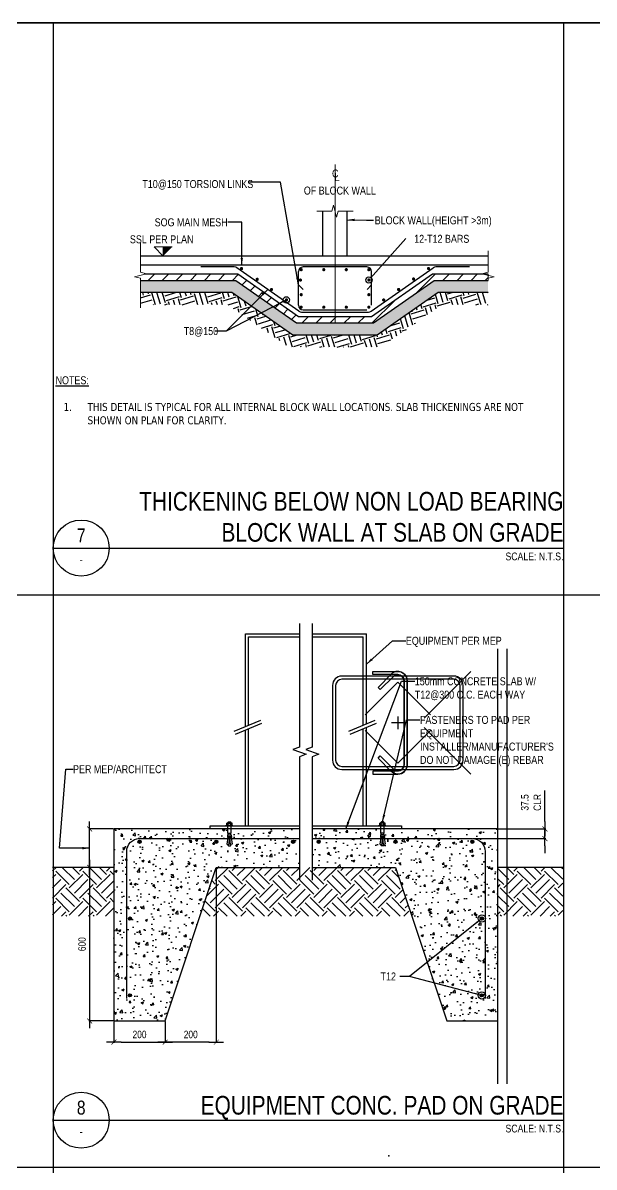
# Model space of a CAD drawing. Header units: millimetres. Extents: x 2250 to 90253, y -19639 to 57150.
# Drawn here: x 36930 to 55206, y 20550 to 57150 of the extents above; entities that cross this region are included whole.
import ezdxf
from ezdxf import colors
from ezdxf.entities.mleader import LeaderData, LeaderLine
from ezdxf.enums import TextEntityAlignment as Align
from ezdxf.math import Vec2, Vec3

# ---------------------------------------------------------------- set-up
doc = ezdxf.new("R2010")
doc.units = ezdxf.units.MM
for name, color, linetype, lineweight in [('Detail Items', 7, 'Continuous', 9), ('Generic Annotations', 7, 'Continuous', 9), ('Medium Lines', 7, 'Continuous', 20), ('Thin Lines', 7, 'Continuous', 9)]:
    doc.layers.add(name, color=color, linetype=linetype, lineweight=lineweight)
doc.layers.add('Lines', color=7, linetype='Continuous', lineweight=9, true_color=0x00a600)
doc.layers.add('NPLT-JLA', color=193, linetype='Continuous', plot=False)
for name, color, linetype in [('S-G-DIMS', 1, 'Continuous'), ('S-G-HTCH', 1, 'Continuous'), ('S-G-LEDR', 2, 'Continuous'), ('S-G-MEDM', 3, 'Continuous'), ('S-G-RBAR', 7, 'Continuous'), ('S-G-TEXT', 3, 'Continuous'), ('S-G-THCK', 6, 'Continuous'), ('S-G-THIN', 1, 'Continuous'), ('S-G-TITL', 7, 'Continuous'), ('S-G-TITLREF', 4, 'Continuous'), ('S-HATCH', 8, 'Continuous'), ('S-P-C-RBAR-T', 6, 'Continuous')]:
    doc.layers.add(name, color=color, linetype=linetype)
doc.styles.add('ARIAL', font='arial.ttf', dxfattribs={"width": 0.8})
doc.styles.get("Standard").update_dxf_attribs({"font": 'arial.ttf'})
doc.dimstyles.new('ARIALDIMS', dxfattribs={"dimscale": 12, "dimtxt": 20, "dimasz": 19.5, "dimexe": 2.25, "dimexo": 1.75, "dimgap": 10, "dimtad": 1, "dimzin": 3, "dimdsep": 46, "dimtxsty": 'ARIAL', "dimblk1": 'nyatick', "dimblk2": 'nyatick', "dimsah": 1, "dimcen": 2.25, "dimclrd": 1, "dimclre": 1, "dimclrt": 2, "dimadec": 0, "dimazin": 0, "dimtfac": 1, "dimtmove": 0, "dimatfit": 3, "dimfxl": 1, "dimfrac": 2, "dimtolj": 1, "dimtzin": 0, "dimarcsym": 0})
pattern_1 = [(45, (-242700.1, 21334.2), (0, 868.6441), [614.2241, -614.2241]), (45, (-242863, 21497.05), (0, 868.6441), [614.2241, -614.2241]), (45, (-243025.85, 21659.9), (0, 868.6441), [614.2241, -614.2241]), (135, (-243025.85, 21768.5), (-868.6441, 9e-14), [614.2241, -614.2241]), (135, (-242863, 21931.37), (-868.6441, 9e-14), [614.2241, -614.2241]), (135, (-242700.1, 22094.24), (-868.6441, 9e-14), [614.2241, -614.2241])]

# ---------------------------------------------------------------- blocks, each defined once
blk = doc.blocks.new('XAR_Break Line Straight - _Locked_ - Break Line-2258638-S028-STANDARD DETAILS-GRADE SLAB JOINTS')
at = {"layer": 'Medium Lines', "color": 2}
for p, q in [((9066, 4759.2), (9066, 5003.1)), ((9016, 4721.7), (9116, 4746.7)), ((9066, 4709.2), (9016, 4721.7)), ((9116, 4746.7), (9066, 4759.2)), ((9066, 4491.7), (9066, 4709.2)), ((9066, 4465.2), (9066, 4491.7))]:
    blk.add_line(p, q, dxfattribs=at)
blk = doc.blocks.new('XAR_Break Line Straight - _Locked_ - Break Line-2258639-S028-STANDARD DETAILS-GRADE SLAB JOINTS')
at = {"layer": 'Medium Lines'}
for p, q in [((11921.8, 4934.2), (11921.8, 4759.2)), ((11921.8, 4759.2), (11871.8, 4746.7)), ((11871.8, 4746.7), (11971.8, 4721.7)), ((11971.8, 4721.7), (11921.8, 4709.2)), ((11921.8, 4709.2), (11921.8, 4691.7))]:
    blk.add_line(p, q, dxfattribs=at)
blk = doc.blocks.new('XAR_Break Line Straight - _Locked_ - Break Line-2258640-S028-STANDARD DETAILS-GRADE SLAB JOINTS')
at = {"layer": 'Medium Lines', "color": 2}
for p, q in [((10639.3, 5260.9), (10651.8, 5310.9)), ((10651.8, 5310.9), (10676.8, 5210.9)), ((10514.3, 5260.9), (10639.3, 5260.9)), ((10676.8, 5210.9), (10689.3, 5260.9)), ((10689.3, 5260.9), (10814.3, 5260.9))]:
    blk.add_line(p, q, dxfattribs=at)
blk = doc.blocks.new('XAR_2D SECTION LVL - XAR_2D SECTION LVL-2258033-S028-STANDARD DETAILS-GRADE SLAB JOINTS')
at = {"layer": 'Generic Annotations', "true_color": 0x808080}
blk.add_hatch(color=8, dxfattribs=at).paths.add_polyline_path([(4769.7, 5197.2), (4694.7, 5122.2), (4694.7, 5197.2)])
at = {"layer": 'Generic Annotations'}
for p, q in [((4769.7, 5197.2), (4619.7, 5197.2)), ((4619.7, 5197.2), (4694.7, 5122.2)), ((4694.7, 5197.2), (4694.7, 5122.2)), ((4619.7, 5122.2), (4769.7, 5122.2))]:
    blk.add_line(p, q, dxfattribs=at)
blk = doc.blocks.new('nyatick')
at = {"layer": 'S-G-DIMS'}
blk.add_line((-1.01, 0), (1, 0), dxfattribs=at)
at = {"layer": 'S-G-DIMS', "const_width": 0.08}
blk.add_lwpolyline([(0.34, 0.34), (-0.34, -0.34)], dxfattribs=at)
blk = doc.blocks.new('_DOTBLANK')
at = {"color": 0, "linetype": 'ByBlock'}
blk.add_line((-0.5, 0), (-1, 0), dxfattribs=at)
blk.add_circle((0, 0), 0.5, dxfattribs=at)
blk = doc.blocks.new('*D178')
at = {"layer": 'Defpoints', "color": 0, "transparency": 16777216}
for p in [(39843, 30138), (39066, 25224), (39843, 25224)]:
    blk.add_point(p, dxfattribs=at)
at = {"layer": 'S-G-DIMS', "color": 1, "lineweight": -2, "transparency": 16777216}
for p, q in [((39822, 30138), (39039, 30138)), ((39066, 29904), (39066, 25458)), ((39822, 25224), (39039, 25224))]:
    blk.add_line(p, q, dxfattribs=at)
at = {"layer": 'S-G-DIMS', "color": 1, "lineweight": -2, "transparency": 16777216, "xscale": 234, "yscale": 234, "zscale": 234}
for p, rotation in [((39066, 30138), 90), ((39066, 25224), 270)]:
    blk.add_blockref('nyatick', p, dxfattribs=dict(at, rotation=rotation))
at = {"layer": 'S-G-DIMS', "color": 2, "lineweight": 30, "transparency": 16777216, "insert": (38824, 27681), "char_height": 240, "attachment_point": 5, "rotation": 90, "style": 'ARIAL'}
blk.add_mtext('\\A1;600', dxfattribs=at)
blk = doc.blocks.new('*D179')
at = {"layer": 'Defpoints', "color": 0, "transparency": 16777216}
for p in [(39066, 31367), (39843, 31367), (39843, 30138)]:
    blk.add_point(p, dxfattribs=at)
at = {"layer": 'S-G-DIMS', "color": 1, "lineweight": -2, "transparency": 16777216}
for p, q in [((39822, 31367), (39039, 31367)), ((39066, 30372), (39066, 31133)), ((39822, 30138), (39039, 30138))]:
    blk.add_line(p, q, dxfattribs=at)
at = {"layer": 'S-G-DIMS', "color": 1, "lineweight": -2, "transparency": 16777216, "xscale": 234, "yscale": 234, "zscale": 234}
for p, rotation in [((39066, 31367), 90), ((39066, 30138), 270)]:
    blk.add_blockref('nyatick', p, dxfattribs=dict(at, rotation=rotation))
blk = doc.blocks.new('*D180')
at = {"layer": 'Defpoints', "color": 0, "transparency": 16777216}
for p in [(39843, 25224), (41481, 25224), (41481, 24548)]:
    blk.add_point(p, dxfattribs=at)
at = {"layer": 'S-G-DIMS', "color": 1, "lineweight": -2, "transparency": 16777216}
for p, q in [((39843, 25203), (39843, 24521)), ((41481, 25203), (41481, 24521)), ((40077, 24548), (41247, 24548))]:
    blk.add_line(p, q, dxfattribs=at)
at = {"layer": 'S-G-DIMS', "color": 1, "lineweight": -2, "transparency": 16777216, "xscale": 234, "yscale": 234, "zscale": 234, "rotation": 180}
blk.add_blockref('nyatick', (39843, 24548), dxfattribs=at)
at = {"layer": 'S-G-DIMS', "color": 1, "lineweight": -2, "transparency": 16777216, "xscale": 234, "yscale": 234, "zscale": 234}
blk.add_blockref('nyatick', (41481, 24548), dxfattribs=at)
at = {"layer": 'S-G-DIMS', "color": 2, "lineweight": 30, "transparency": 16777216, "insert": (40662, 24791), "char_height": 240, "attachment_point": 5, "style": 'ARIAL'}
blk.add_mtext('\\A1;200', dxfattribs=at)
blk = doc.blocks.new('*D181')
at = {"layer": 'Defpoints', "color": 0, "transparency": 16777216}
for p in [(43119, 30138), (41481, 25224), (41481, 24548)]:
    blk.add_point(p, dxfattribs=at)
at = {"layer": 'S-G-DIMS', "color": 1, "lineweight": -2, "transparency": 16777216}
for p, q in [((43119, 30117), (43119, 24521)), ((41481, 25203), (41481, 24521)), ((42885, 24548), (41715, 24548))]:
    blk.add_line(p, q, dxfattribs=at)
at = {"layer": 'S-G-DIMS', "color": 1, "lineweight": -2, "transparency": 16777216, "xscale": 234, "yscale": 234, "zscale": 234, "rotation": 180}
blk.add_blockref('nyatick', (41481, 24548), dxfattribs=at)
at = {"layer": 'S-G-DIMS', "color": 1, "lineweight": -2, "transparency": 16777216, "xscale": 234, "yscale": 234, "zscale": 234}
blk.add_blockref('nyatick', (43119, 24548), dxfattribs=at)
at = {"layer": 'S-G-DIMS', "color": 2, "lineweight": 30, "transparency": 16777216, "insert": (42300, 24791), "char_height": 240, "attachment_point": 5, "style": 'ARIAL'}
blk.add_mtext('\\A1;200', dxfattribs=at)
blk = doc.blocks.new('*D182')
at = {"layer": 'Defpoints', "color": 0, "transparency": 16777216}
for p in [(52127, 31367), (53634, 31367), (51309, 31059)]:
    blk.add_point(p, dxfattribs=at)
at = {"layer": 'S-G-DIMS', "color": 1, "lineweight": -2, "transparency": 16777216}
for p, q in [((53634, 31601), (53634, 32594)), ((52148, 31367), (53661, 31367)), ((53634, 31059), (53634, 31367)), ((51330, 31059), (53661, 31059)), ((53634, 30825), (53634, 30591))]:
    blk.add_line(p, q, dxfattribs=at)
at = {"layer": 'S-G-DIMS', "color": 1, "lineweight": -2, "transparency": 16777216, "xscale": 234, "yscale": 234, "zscale": 234}
for p, rotation in [((53634, 31367), 270), ((53634, 31059), 90)]:
    blk.add_blockref('nyatick', p, dxfattribs=dict(at, rotation=rotation))
at = {"layer": 'S-G-DIMS', "color": 2, "lineweight": 30, "transparency": 16777216, "insert": (53190, 32214), "char_height": 240, "attachment_point": 5, "rotation": 90, "style": 'ARIAL'}
blk.add_mtext('\\A1;37.5\\PCLR', dxfattribs=at)

msp = doc.modelspace()

# ---------------------------------------------------------------- hatches: boundary and pattern name
at = {"layer": 'S-G-DIMS', "lineweight": 30}
h = msp.add_hatch(color=256, dxfattribs=at)
h.dxf.hatch_style = 1
h.paths.add_polyline_path([(40713.148, 30957.02, 1), (40610.778, 30957.02, 1)])
h = msp.add_hatch(color=256, dxfattribs=at)
h.dxf.hatch_style = 1
h.paths.add_polyline_path([(43170.045, 30957.02, 1), (43067.674, 30957.02, 1)])
h = msp.add_hatch(color=256, dxfattribs=at)
h.dxf.hatch_style = 1
h.paths.add_polyline_path([(45626.941, 30957.02, 1), (45524.571, 30957.02, 1)])
h = msp.add_hatch(color=256, dxfattribs=at)
h.dxf.hatch_style = 1
h.paths.add_polyline_path([(46445.907, 30957.02, 1), (46343.536, 30957.02, 1)])
h = msp.add_hatch(color=256, dxfattribs=at)
h.dxf.hatch_style = 1
h.paths.add_polyline_path([(48902.803, 30957.02, 1), (48800.433, 30957.02, 1)])
h = msp.add_hatch(color=256, dxfattribs=at)
h.dxf.hatch_style = 1
h.paths.add_polyline_path([(51359.7, 30957.02, 1), (51257.329, 30957.02, 1)])
h = msp.add_hatch(color=256, dxfattribs=at)
h.dxf.hatch_style = 1
h.paths.add_polyline_path([(40406.036, 28500.124, 1), (40303.666, 28500.124, 1)])
h = msp.add_hatch(color=256, dxfattribs=at)
h.dxf.hatch_style = 1
h.paths.add_polyline_path([(51666.812, 28500.124, 1), (51564.441, 28500.124, 1)])
h = msp.add_hatch(color=256, dxfattribs=at)
h.dxf.hatch_style = 1
h.paths.add_polyline_path([(40406.036, 26043.227, 1), (40303.666, 26043.227, 1)])
h = msp.add_hatch(color=256, dxfattribs=at)
h.dxf.hatch_style = 1
h.paths.add_polyline_path([(51666.812, 26043.227, 1), (51564.441, 26043.227, 1)])
at = {"layer": 'S-G-HTCH'}
h = msp.add_hatch(dxfattribs=at)
h.set_pattern_fill('EARTH', color=256, scale=68.185002, angle=17.0739491, style=0)
h.set_pattern_definition([(17.07395, (0, 18300), (286.7682, 541.016), [432.975, -432.975]), (17.07395, (-47.67, 18455.2), (286.7682, 541.016), [432.975, -432.975]), (17.07395, (-95.34, 18610.4), (286.7682, 541.016), [432.975, -432.975]), (107.07395, (-59.5, 18678.05), (-541.016, 286.7682), [432.975, -432.975]), (107.07395, (95.7, 18725.7), (-541.016, 286.7682), [432.975, -432.975]), (107.07395, (250.92, 18773.4), (-541.016, 286.7682), [432.975, -432.975])])
h.paths.add_polyline_path([(47625.299, 46772.707), (48391.416, 46772.707), (50337.781, 48135.162), (51811.926, 48135.162), (51811.926, 48524.435), (50215.073, 48524.435), (48268.708, 47161.98), (45564.948, 47161.98), (43618.583, 48524.435), (40694.985, 48524.435), (40694.985, 48135.162), (43495.876, 48135.162), (45442.241, 46772.707), (45687.656, 46772.707)])
h = msp.add_hatch(dxfattribs=at)
h.set_pattern_fill('AR-CONC', color=256, scale=102.37069)
h.set_pattern_definition([(50, (-242700.1, 21027.06), (734.2642, -64.2398), [76.778, -844.5582]), (355, (-242700.1, 21027.1), (-142.0407, 770.0243), [61.4224, -675.6466]), (100.45144, (-242638.9, 21021.7), (592.2235, 705.7845), [65.2513, -717.764]), (46.1842, (-242700.1, 21231.8), (1092.5423, -169.4432), [115.167, -1266.8373]), (96.63564, (-242609.1, 21217.7), (956.82, 997.212), [97.877, -1076.6466]), (351.18416, (-242700.1, 21231.8), (956.82, 997.212), [92.1336, -1013.47]), (21, (-242597.74, 21180.6), (611.0579, -412.1637), [76.778, -844.5582]), (326, (-242597.7, 21180.6), (249.0836, 742.3411), [61.4224, -675.6466]), (71.45144, (-242546.8, 21146.3), (860.1414, 330.1774), [65.2513, -717.764]), (37.5, (-242700.1, 21027.06), (12.44813, 340.78573), [0, -667.4569, 0, -685.8836, 0, -678.2058]), (7.5, (-242700.1, 21027.06), (269.3061, 403.762), [0, -391.05603, 0, -652.1013, 0, -258.486]), (327.5, (-242928.4, 21027.06), (546.4777, -23.08958), [0, -255.9267, 0, -798.4914, 0, -1059.53664]), (317.5, (-243030.76, 21027.06), (597.0117, 102.47816), [0, -332.7047, 0, -530.2802, 0, -752.4246])])
h.paths.add_polyline_path([(43067.674, 30854.65, -1), (43170.045, 30854.65, -1)], flags=16)
h.paths.add_polyline_path([(40610.778, 30854.65, -1), (40713.148, 30854.65, -1)], flags=16)
h.paths.add_polyline_path([(40406.036, 28397.753, -1), (40303.666, 28397.753, -1)], flags=16)
h.paths.add_polyline_path([(45524.571, 30854.65, -1), (45626.941, 30854.65, -1)], flags=16)
h.paths.add_polyline_path([(40406.036, 25940.856, -1), (40303.666, 25940.856, -1)], flags=16)
h.paths.add_polyline_path([(45780.497, 31366.503), (43590.604, 31366.503), (43590.604, 31235.02), (43580.195, 31235.02), (43580.195, 31173.332), (43595.768, 31173.332), (43595.768, 31127.422), (43601.394, 31127.422), (43601.394, 31092.835), (43588.984, 31092.835), (43609.967, 30957.02), (45780.497, 30957.02)], flags=17)
h.paths.add_polyline_path([(46343.536, 30854.65, -1), (46445.907, 30854.65, -1)], flags=16)
h.paths.add_polyline_path([(48902.803, 30854.65, -1), (48800.433, 30854.65, -1)], flags=16)
h.paths.add_polyline_path([(51359.7, 30854.65, -1), (51257.329, 30854.65, -1)], flags=16)
h.paths.add_polyline_path([(51666.812, 28397.753, -1), (51564.441, 28397.753, -1)], flags=16)
h.paths.add_polyline_path([(51666.812, 25940.856, -1), (51564.441, 25940.856, -1)], flags=16)
h.paths.add_polyline_path([(48379.874, 31366.503), (46189.98, 31366.503), (46189.98, 30957.02), (48360.511, 30957.02), (48381.494, 31092.835), (48369.084, 31092.835), (48369.084, 31127.422), (48374.71, 31173.332), (48390.283, 31173.332), (48390.283, 31235.02), (48379.874, 31235.02)], flags=17)
h.paths.add_polyline_path([(43118.859, 30138.055), (45780.497, 30138.055), (45780.497, 30957.02), (43609.967, 30957.02), (43622.396, 30876.571), (43580.195, 30868.289), (43580.195, 30842.488), (43567.398, 30829.691), (43507.682, 30829.691), (43494.886, 30842.488), (43494.886, 30868.289), (43452.684, 30876.571), (43486.097, 31092.835), (43473.687, 31092.835), (43473.687, 31127.422), (43479.313, 31173.332), (43494.886, 31173.332), (43494.886, 31235.02), (43484.477, 31235.02), (43484.477, 31366.503), (39842.997, 31366.503), (39842.997, 25224.262), (41480.928, 25224.262)])
h.paths.add_polyline_path([(46189.98, 30138.055), (48851.618, 30138.055), (50489.549, 25224.262), (52127.48, 25224.262), (52127.48, 31366.503), (48486.001, 31366.503), (48486.001, 31235.02), (48475.592, 31235.02), (48475.592, 31173.332), (48491.165, 31173.332), (48491.165, 31127.422), (48496.791, 31127.422), (48496.791, 31092.835), (48484.381, 31092.835), (48517.793, 30876.571), (48475.592, 30868.289), (48475.592, 30842.488), (48462.795, 30829.691), (48403.079, 30829.691), (48390.283, 30842.488), (48390.283, 30868.289), (48348.081, 30876.571), (48360.511, 30957.02), (46189.98, 30957.02)])
h = msp.add_hatch(dxfattribs=at)
h.set_pattern_fill('EARTH', color=256, scale=2456.896552, angle=45)
h.set_pattern_definition(pattern_1)
h.paths.add_polyline_path([(39842.997, 28576.483), (39842.997, 30138.055), (37877.757, 30138.055), (37877.757, 28576.483)])
h = msp.add_hatch(dxfattribs=at)
h.set_pattern_fill('EARTH', color=256, scale=2456.896552, angle=45)
h.set_pattern_definition([(45, (-242700.1, 21027.06), (0, 868.6441), [614.2241, -614.2241]), (45, (-242863, 21189.93), (0, 868.6441), [614.2241, -614.2241]), (45, (-243025.85, 21352.8), (0, 868.6441), [614.2241, -614.2241]), (135, (-243025.85, 21461.4), (-868.6441, 9e-14), [614.2241, -614.2241]), (135, (-242863, 21624.26), (-868.6441, 9e-14), [614.2241, -614.2241]), (135, (-242700.1, 21787.1), (-868.6441, 9e-14), [614.2241, -614.2241])])
h.paths.add_polyline_path([(49372.142, 28576.483), (48851.618, 30138.055), (46189.98, 30138.055), (45780.497, 30138.055), (43118.859, 30138.055), (42598.336, 28576.483)])
h = msp.add_hatch(dxfattribs=at)
h.set_pattern_fill('EARTH', color=256, scale=2456.896552, angle=45)
h.set_pattern_definition(pattern_1)
h.paths.add_polyline_path([(54202.757, 28576.483), (54202.757, 30138.055), (52127.48, 30138.055), (52127.48, 28576.483)])
at = {"layer": 'S-HATCH'}
h = msp.add_hatch(dxfattribs=at)
h.set_pattern_fill('ANSI31', color=256, scale=100)
h.set_pattern_definition([(45, (0, 18300), (-224.5064, 224.5064), [])])
h.paths.add_polyline_path([(48146.001, 47551.253), (50092.366, 48913.708), (51811.926, 48913.708), (51811.926, 49108.345), (50031.012, 49108.345), (48084.647, 47745.889), (45749.009, 47745.889), (43802.644, 49108.345), (40811.767, 49108.345), (40694.985, 48913.708), (43741.291, 48913.708), (45687.656, 47551.253), (48084.647, 47551.253)])
h = msp.add_hatch(dxfattribs=at)
h.set_pattern_fill('AR-CONC', color=256, angle=45)
h.set_pattern_definition([(95, (0, 18300), (140.09465, 117.55338), [19.05, -209.55]), (40, (0, 18300), (-160.01845, 110.1767), [15.24, -167.6406]), (145.45144, (11.67, 18309.8), (-19.9238, 227.7301), [16.19, -178.09024]), (91.1842, (-35.92, 18335.92), (221.41024, 161.9534), [28.575, -314.325]), (141.63556, (-17.47, 18349.42), (-7.0866, 342.8268), [24.285, -267.1356]), (36.18415, (-35.92, 18335.92), (-7.0866, 342.8268), [22.86, -251.4597]), (66, (-8.98, 18344.9), (179.51998, 34.89515), [19.05, -209.55]), (11, (-8.98, 18344.9), (-86.5399, 173.9412), [15.24, -167.64]), (116.45145, (5.98, 18347.81), (92.98005, 208.83634), [16.19, -178.08994]), (82.5, (0, 18300), (-57.60547, 61.973414), [0, -165.608, 0, -170.18, 0, -168.275]), (52.5, (0, 18300), (-23.58973, 118.087), [0, -97.028, 0, -161.798, 0, -64.135]), (12.5, (-40.05, 18259.95), (99.92786, 91.826196), [0, -63.5, 0, -198.12, 0, -262.89]), (2.5, (-58.01, 18241.99), (86.7639, 122.7224), [0, -82.55, 0, -131.572, 0, -186.69])])
h.paths.add_polyline_path([(47625.299, 47161.98), (48268.708, 47161.98), (50215.073, 48524.435), (51811.926, 48524.435), (51811.926, 48913.708), (50092.366, 48913.708), (48146.001, 47551.253), (45687.656, 47551.253), (43741.291, 48913.708), (40694.985, 48913.708), (40694.985, 48524.435), (43618.583, 48524.435), (45564.948, 47161.98), (45687.656, 47161.98)])

# ---------------------------------------------------------------- linework, layer by layer
at = {"layer": 'Lines', "color": 1}
msp.add_line((46916.828, 47551.253), (46916.828, 52622.187), dxfattribs=at)
at = {"layer": 'Lines', "color": 7}
msp.add_line((40694.985, 48874.781), (40690.535, 48874.781), dxfattribs=at)
at = {"layer": 'NPLT-JLA'}
for p, q in [((89875, 57150), (2250, 57150)), ((2250, 57150), (72050, 57150)), ((20075, 57150), (89875, 57150)), ((37900, 57150), (37900, -16050)), ((37900, 57150), (37900, 2250)), ((37900, 57150), (37900, 2250)), ((37900, 57150), (37900, 2250)), ((37900, 57150), (37900, 2250)), ((54225, 57150), (54225, -16050)), ((54225, 57150), (54225, 2250)), ((54225, 57150), (54225, 2250)), ((54225, 57150), (54225, 2250)), ((54225, 57150), (54225, 2250)), ((2250, 38850), (89875, 38850)), ((2250, 38850), (72050, 38850)), ((2250, 38850), (72050, 38850)), ((2250, 38850), (72050, 38850)), ((2250, 38850), (72050, 38850)), ((20075, 38850), (89875, 38850)), ((52112.751, 37127.694), (52112.751, 23215.895)), ((52411.379, 37127.694), (52411.379, 23215.895)), ((51264.683, 36405.3), (49771.543, 34912.16)), ((47880.232, 35011.703), (48925.43, 36056.901)), ((49970.628, 35011.703), (48925.43, 36056.901)), ((48925.43, 34961.932), (48925.43, 34563.761)), ((47880.232, 34513.99), (48925.43, 33468.791)), ((49124.515, 34762.846), (48726.344, 34762.846)), ((49970.628, 34513.99), (48925.43, 33468.791)), ((51264.683, 33120.392), (49771.543, 34613.532)), ((2250, 20550), (89875, 20550)), ((2250, 20550), (72050, 20550)), ((2250, 20550), (72050, 20550))]:
    msp.add_line(p, q, dxfattribs=at)
for points in [[(51015.826, 33568.334), (51015.826, 35957.358, 0.414213562), (50717.198, 36255.986), (47133.661, 36255.986, 0.414213562), (46835.033, 35957.358), (46835.033, 33568.334, 0.414213562), (47133.661, 33269.706), (50717.198, 33269.706, 0.414213562)], [(48925.43, 36305.758), (48129.088, 36305.758), (48129.088, 36405.3), (48925.43, 36405.3, -0.414213562), (49224.058, 36106.672), (49224.058, 33419.02, -0.668178638), (48714.268, 33207.858), (48291.944, 33630.182), (48362.331, 33700.569), (48784.655, 33278.245, 0.668178638), (49124.515, 33419.02), (49124.515, 36106.672, 0.414213562)], [(48925.43, 33219.935), (48129.088, 33219.935), (48129.088, 33120.392), (48925.43, 33120.392, 0.414213562), (49224.058, 33419.02), (49224.058, 36106.672, 0.668178638), (48714.268, 36317.834), (48291.944, 35895.511), (48362.331, 35825.123), (48784.655, 36247.447, -0.668178638), (49124.515, 36106.672), (49124.515, 33419.02, -0.414213562)], [(50916.283, 33568.334), (50916.283, 35957.358, 0.414213562), (50717.198, 36156.444), (47133.661, 36156.444, 0.414213562), (46934.576, 35957.358), (46934.576, 33568.334, 0.414213562), (47133.661, 33369.249), (50717.198, 33369.249, 0.414213562)]]:
    msp.add_lwpolyline(points, format="xyb", close=True, dxfattribs=at)
msp.add_point((48636.707, 20910.703), dxfattribs=at)
at = {"layer": 'S-G-DIMS', "lineweight": 30}
for p, q in [((44049.394, 34642.898), (44049.394, 37611.115)), ((44049.394, 37611.115), (45780.497, 37611.115)), ((44151.764, 34685.438), (44151.764, 37508.744)), ((44151.764, 37508.744), (45780.497, 37508.744)), ((46189.98, 37611.115), (47921.084, 37611.115)), ((46189.98, 37508.744), (47818.713, 37508.744)), ((47818.713, 34685.438), (47818.713, 37508.744)), ((47921.084, 34727.978), (47921.084, 37611.115)), ((43692.77, 34494.704), (44538.981, 34846.345)), ((47359.719, 34494.704), (48205.93, 34846.345)), ((43732.053, 34400.17), (44578.264, 34751.812)), ((44049.394, 31468.874), (44049.394, 34532.041)), ((44151.764, 31468.874), (44151.764, 34574.581)), ((47399.002, 34400.17), (48245.213, 34751.812)), ((47818.713, 31468.874), (47818.713, 34574.581)), ((47921.084, 31468.874), (47921.084, 34617.121)), ((43434.348, 31485.935), (43640.733, 31485.935)), ((43434.348, 31468.874), (43434.348, 31485.935)), ((43453.938, 31492.791), (43453.938, 31547.327)), ((43474.87, 31554.183), (43495.803, 31554.183)), ((43474.87, 31485.935), (43495.803, 31485.935)), ((43490.18, 31468.874), (43490.18, 31485.935)), ((43507.682, 31592.793), (43494.886, 31579.997)), ((43494.886, 31554.183), (43494.886, 31579.997)), ((43495.803, 31554.183), (43579.278, 31554.183)), ((43495.803, 31492.791), (43495.803, 31547.327)), ((43495.803, 31485.935), (43579.278, 31485.935)), ((43507.682, 31592.793), (43567.398, 31592.793)), ((43567.398, 31592.793), (43580.195, 31579.997)), ((43579.278, 31554.183), (43600.21, 31554.183)), ((43579.278, 31492.791), (43579.278, 31547.327)), ((43579.278, 31485.935), (43600.21, 31485.935)), ((43580.195, 31554.183), (43580.195, 31579.997)), ((43584.9, 31468.874), (43584.9, 31485.935)), ((43621.143, 31492.791), (43621.143, 31547.327)), ((43640.733, 31468.874), (43640.733, 31485.935)), ((48536.13, 31485.935), (48329.745, 31485.935)), ((48329.745, 31468.874), (48329.745, 31485.935)), ((48349.335, 31492.791), (48349.335, 31547.327)), ((48391.2, 31554.183), (48370.267, 31554.183)), ((48391.2, 31485.935), (48370.267, 31485.935)), ((48385.577, 31468.874), (48385.577, 31485.935)), ((48403.079, 31592.793), (48390.283, 31579.997)), ((48390.283, 31554.183), (48390.283, 31579.997)), ((48474.675, 31554.183), (48391.2, 31554.183)), ((48391.2, 31492.791), (48391.2, 31547.327)), ((48474.675, 31485.935), (48391.2, 31485.935)), ((48462.795, 31592.793), (48403.079, 31592.793)), ((48462.795, 31592.793), (48475.592, 31579.997)), ((48495.607, 31554.183), (48474.675, 31554.183)), ((48474.675, 31492.791), (48474.675, 31547.327)), ((48495.607, 31485.935), (48474.675, 31485.935)), ((48475.592, 31554.183), (48475.592, 31579.997)), ((48480.297, 31468.874), (48480.297, 31485.935)), ((48516.54, 31492.791), (48516.54, 31547.327)), ((48536.13, 31468.874), (48536.13, 31485.935)), ((43434.348, 31468.874), (43640.733, 31468.874)), ((43473.687, 31127.422), (43601.394, 31127.422)), ((43473.687, 31127.422), (43473.687, 31092.835)), ((43479.313, 31173.332), (43595.768, 31173.332)), ((43479.313, 31173.332), (43479.313, 31127.422)), ((43484.477, 31235.02), (43484.477, 31468.874)), ((43484.477, 31235.02), (43590.604, 31235.02)), ((43494.886, 31173.332), (43494.886, 31235.02)), ((43580.195, 31173.332), (43580.195, 31235.02)), ((43590.604, 31235.02), (43590.604, 31468.874)), ((43595.768, 31173.332), (43595.768, 31127.422)), ((43601.394, 31127.422), (43601.394, 31092.835)), ((48536.13, 31468.874), (48329.745, 31468.874)), ((48496.791, 31127.422), (48369.084, 31127.422)), ((48369.084, 31127.422), (48369.084, 31092.835)), ((48491.165, 31173.332), (48374.71, 31173.332)), ((48374.71, 31173.332), (48374.71, 31127.422)), ((48379.874, 31235.02), (48379.874, 31468.874)), ((48486.001, 31235.02), (48379.874, 31235.02)), ((48390.283, 31173.332), (48390.283, 31235.02)), ((48475.592, 31173.332), (48475.592, 31235.02)), ((48486.001, 31235.02), (48486.001, 31468.874)), ((48491.165, 31173.332), (48491.165, 31127.422)), ((48496.791, 31127.422), (48496.791, 31092.835)), ((43486.097, 31092.835), (43452.684, 30876.571)), ((43452.684, 30876.571), (43516.596, 30864.029)), ((43473.687, 31092.835), (43601.394, 31092.835)), ((43494.886, 30842.488), (43494.886, 30868.289)), ((43507.682, 30829.691), (43494.886, 30842.488)), ((43507.682, 30829.691), (43567.398, 30829.691)), ((43533.563, 31081.088), (43516.596, 30864.029)), ((43533.563, 31081.088), (43537.54, 31081.088)), ((43541.518, 31081.088), (43537.54, 31081.088)), ((43541.518, 31081.088), (43558.484, 30864.029)), ((43622.396, 30876.571), (43558.484, 30864.029)), ((43567.398, 30829.691), (43580.195, 30842.488)), ((43580.195, 30842.488), (43580.195, 30868.289)), ((43588.984, 31092.835), (43622.396, 30876.571)), ((48381.494, 31092.835), (48348.081, 30876.571)), ((48348.081, 30876.571), (48411.993, 30864.029)), ((48496.791, 31092.835), (48369.084, 31092.835)), ((48390.283, 30842.488), (48390.283, 30868.289)), ((48403.079, 30829.691), (48390.283, 30842.488)), ((48462.795, 30829.691), (48403.079, 30829.691)), ((48428.96, 31081.088), (48411.993, 30864.029)), ((48428.96, 31081.088), (48432.937, 31081.088)), ((48436.915, 31081.088), (48432.937, 31081.088)), ((48436.915, 31081.088), (48453.881, 30864.029)), ((48517.793, 30876.571), (48453.881, 30864.029)), ((48462.795, 30829.691), (48475.592, 30842.488)), ((48475.592, 30842.488), (48475.592, 30868.289)), ((48484.381, 31092.835), (48517.793, 30876.571)), ((52104.018, 28576.483), (52127.48, 28576.483))]:
    msp.add_line(p, q, dxfattribs=at)
at = {"layer": 'S-G-DIMS', "linetype": 'Continuous', "lineweight": 30}
for points in [[(45780.497, 37935.704), (45780.497, 33984.881), (45569.552, 33908.103), (45991.443, 33754.547), (45780.497, 33677.769), (45780.497, 29726.945)], [(46189.98, 37935.704), (46189.98, 33984.881), (45979.034, 33908.103), (46400.926, 33754.547), (46189.98, 33677.769), (46189.98, 29726.945)]]:
    msp.add_lwpolyline(points, dxfattribs=at)
at = {"layer": 'S-G-DIMS', "lineweight": 30}
for points in [[(45780.497, 31366.503), (42923.316, 31366.503), (42923.316, 31468.874), (45780.497, 31468.874)], [(46189.98, 31468.874), (49047.161, 31468.874), (49047.161, 31366.503), (46189.98, 31366.503)]]:
    msp.add_lwpolyline(points, dxfattribs=at)
msp.add_circle((43118.859, 30957.02), 51.185, dxfattribs=at)
for centre, radius, start, end in [((43474.87, 31518.798), 35.385, 53.7316563, 126.2683437), ((43474.87, 31521.32), 35.385, 233.7316563, 306.2683437), ((43537.54, 31423.704), 130.478, 71.3442523, 108.6557477), ((43537.54, 31616.414), 130.478, 251.3442523, 288.6557477), ((43600.21, 31518.798), 35.385, 53.7316563, 126.2683437), ((43600.21, 31521.32), 35.385, 233.7316563, 306.2683437), ((48370.267, 31518.798), 35.385, 53.7316563, 126.2683437), ((48370.267, 31521.32), 35.385, 233.7316563, 306.2683437), ((48432.937, 31423.704), 130.478, 71.3442523, 108.6557477), ((48432.937, 31616.414), 130.478, 251.3442523, 288.6557477), ((48495.607, 31518.798), 35.385, 53.7316563, 126.2683437), ((48495.607, 31521.32), 35.385, 233.7316563, 306.2683437)]:
    msp.add_arc(centre, radius, start, end, dxfattribs=at)
at = {"layer": 'S-G-MEDM'}
for p, q in [((46527.555, 49692.254), (46527.555, 51129.531)), ((47306.101, 49692.254), (47306.101, 51129.531)), ((51811.926, 49692.254), (40690.535, 49692.254)), ((43802.644, 49108.345), (40811.767, 49108.345)), ((45749.009, 47745.889), (43802.644, 49108.345)), ((50031.012, 49108.345), (48084.647, 47745.889)), ((51811.926, 49108.345), (50031.012, 49108.345)), ((40694.985, 48913.708), (43741.291, 48913.708)), ((43741.291, 48913.708), (45687.656, 47551.253)), ((48146.001, 47551.253), (50092.366, 48913.708)), ((50092.366, 48913.708), (51811.926, 48913.708)), ((43618.583, 48524.435), (40694.985, 48524.435)), ((45564.948, 47161.98), (43618.583, 48524.435)), ((50215.073, 48524.435), (48268.708, 47161.98)), ((51811.926, 48524.435), (50215.073, 48524.435)), ((48084.647, 47745.889), (45749.009, 47745.889)), ((45687.656, 47551.253), (48146.001, 47551.253)), ((48268.708, 47161.98), (45564.948, 47161.98))]:
    msp.add_line(p, q, dxfattribs=at)
at = {"layer": 'S-G-MEDM', "lineweight": 30}
for p, q in [((39842.997, 30138.055), (37877.757, 30138.055)), ((54202.757, 30138.055), (52127.48, 30138.055))]:
    msp.add_line(p, q, dxfattribs=at)
for points in [[(45780.497, 31366.503), (39842.997, 31366.503), (39842.997, 25224.262), (41480.928, 25224.262), (43118.859, 30138.055), (45780.497, 30138.055)], [(46189.98, 30138.055), (48851.618, 30138.055), (50489.549, 25224.262), (52127.48, 25224.262), (52127.48, 31366.503), (46189.98, 31366.503)]]:
    msp.add_lwpolyline(points, dxfattribs=at)
at = {"layer": 'S-G-RBAR', "const_width": 51.185}
for points in [[(43900.659, 49292.181, 1), (43951.844, 49292.181, 1)], [(45809.198, 49256.127, 1), (45860.383, 49256.127, 1)], [(46530.556, 49256.127, 1), (46581.742, 49256.127, 1)], [(47251.915, 49256.127, 1), (47303.1, 49256.127, 1)], [(47973.273, 49256.127, 1), (48024.459, 49256.127, 1)], [(49881.812, 49292.181, 1), (49932.998, 49292.181, 1)], [(44401.828, 48948.873, 1), (44453.013, 48948.873, 1)], [(45784.868, 48924.042, 1), (45836.054, 48924.042, 1)], [(47974.128, 48925.836, 1), (48025.313, 48925.836, 1)], [(49403.455, 48957.331, 1), (49454.641, 48957.331, 1)], [(44857.373, 48622.481, 1), (44908.558, 48622.481, 1)], [(45336.473, 48289.921, 1), (45387.659, 48289.921, 1)], [(45809.198, 48455.711, 1), (45860.383, 48455.711, 1)], [(47973.273, 48455.711, 1), (48024.459, 48455.711, 1)], [(48446.741, 48287.63, 1), (48497.926, 48287.63, 1)], [(48925.098, 48622.481, 1), (48976.283, 48622.481, 1)], [(45809.198, 48055.502, 1), (45860.383, 48055.502, 1)], [(46530.556, 48055.502, 1), (46581.742, 48055.502, 1)], [(47251.915, 48055.502, 1), (47303.1, 48055.502, 1)], [(47973.273, 48055.502, 1), (48024.459, 48055.502, 1)]]:
    msp.add_lwpolyline(points, format="xyb", close=True, dxfattribs=at)
at = {"layer": 'S-G-THCK'}
for p, q in [((51811.926, 49400.299), (40694.985, 49400.299)), ((43694.491, 49341.908), (42619.393, 49341.908)), ((45760.395, 47927.986), (43778.204, 49315.52)), ((45749.009, 48115.698), (45749.009, 49195.931)), ((47938.67, 49341.908), (45894.987, 49341.908)), ((48073.261, 47927.986), (50055.453, 49315.52)), ((48084.647, 48115.698), (48084.647, 49195.931)), ((51214.263, 49341.908), (50139.165, 49341.908)), ((45751.685, 48768.798), (45894.092, 48626.391)), ((48081.972, 48768.798), (47939.565, 48626.391)), ((45894.987, 47969.721), (47938.67, 47969.721)), ((45844.108, 47901.598), (47989.549, 47901.598))]:
    msp.add_line(p, q, dxfattribs=at)
for centre, start, end in [((43694.491, 49195.931), 55.0079798, 90), ((45894.987, 49195.931), 90, 180), ((47938.67, 49195.931), 0, 90), ((50139.165, 49195.931), 90, 124.9920202), ((45894.987, 48115.698), 180, 270), ((45844.108, 48047.576), 235.0079798, 270), ((47989.549, 48047.576), 270, 304.9920202)]:
    msp.add_arc(centre, 145.977, start, end, dxfattribs=at)
at = {"layer": 'S-G-THIN', "lineweight": 30}
for centre in [(40661.963, 30957.02), (45575.756, 30957.02), (46394.722, 30957.02), (48851.618, 30957.02), (51308.515, 30957.02), (40354.851, 28500.124), (51615.627, 28500.124), (40354.851, 26043.227), (51615.627, 26043.227)]:
    msp.add_circle(centre, 51.185, dxfattribs=at)
at = {"layer": 'S-G-TITLREF'}
for p, q in [((37900, 40350), (54225, 40350)), ((37900, 22050), (54225, 22050))]:
    msp.add_line(p, q, dxfattribs=at)
for centre in [(38795.884, 40350), (38795.884, 22050)]:
    msp.add_circle(centre, 895.884, dxfattribs=at)
at = {"layer": 'S-P-C-RBAR-T'}
for points in [[(40252.48, 25940.856), (40252.48, 30649.908, -0.414213562), (40661.963, 31059.391), (45780.497, 31059.391)], [(46189.98, 31059.391), (51308.515, 31059.391, -0.414213562), (51717.997, 30649.908), (51717.997, 25940.856)]]:
    msp.add_lwpolyline(points, format="xyb", dxfattribs=at)
at = {"layer": 'Thin Lines'}
msp.add_line((51811.926, 48913.708), (51811.926, 49108.345), dxfattribs=at)

# ---------------------------------------------------------------- block references
at = {"layer": 'Detail Items', "xscale": 3.892729665060603, "yscale": 3.892729665060603, "zscale": 3.892729665060603}
for name in ['XAR_Break Line Straight - _Locked_ - Break Line-2258640-S028-STANDARD DETAILS-GRADE SLAB JOINTS', 'XAR_Break Line Straight - _Locked_ - Break Line-2258638-S028-STANDARD DETAILS-GRADE SLAB JOINTS', 'XAR_Break Line Straight - _Locked_ - Break Line-2258639-S028-STANDARD DETAILS-GRADE SLAB JOINTS']:
    msp.add_blockref(name, (5403.46, 30650.275), dxfattribs=at)
at = {"layer": 'Generic Annotations', "xscale": 3.892729665060603, "yscale": 3.892729665060603, "zscale": 3.892729665060603}
msp.add_blockref('XAR_2D SECTION LVL - XAR_2D SECTION LVL-2258033-S028-STANDARD DETAILS-GRADE SLAB JOINTS', (23143.978, 29753.101), dxfattribs=at)

# ---------------------------------------------------------------- texts
at = {"color": 3, "lineweight": 30, "insert": (49635.745, 34982.855), "char_height": 255.92673, "width": 4494.85581, "attachment_point": 1, "style": 'ARIAL'}
msp.add_mtext("FASTENERS TO PAD PER EQUIPMENT INSTALLER/MANUFACTURER'S\\PDO NOT DAMAGE (E) REBAR", dxfattribs=at)
at = {"layer": 'S-G-DIMS', "color": 3, "lineweight": 30, "style": 'ARIAL'}
for s, insert, char_height, width, attachment_point in [('EQUIPMENT PER MEP', (49182.735, 37513.314), 255.92673, 4567.44969, 1), ('150mm CONCRETE SLAB W/ T12@300 O.C. EACH WAY', (49468.824, 36217.826), 255.92673, 4525.0158, 1), ('PER MEP/ARCHITECT', (38534.316, 33406.862), 255.92673, 4138.63312, 1), ('T12', (48865.569, 26520.335), 255.9267, 3015.18838, 9)]:
    msp.add_mtext(s, dxfattribs=dict(at, insert=insert, char_height=char_height, width=width, attachment_point=attachment_point))
at = {"layer": 'S-G-LEDR', "color": 3, "style": 'ARIAL', "width": 0.8}
msp.add_text('SSL PER PLAN', height=255.92673, dxfattribs=at).set_placement((40353.638, 50099.692))
at = {"layer": 'S-G-LEDR', "color": 3, "width": 6300.77432, "attachment_point": 1, "style": 'ARIAL'}
for s, insert, char_height in [('C', (46820.173, 52461.144), 255.927), ('L', (46901.683, 52344.144), 255.927), ('OF BLOCK WALL', (45918.698, 51913.997), 255.92673), ('SOG MAIN MESH', (41145.268, 50898.997), 255.92673), ('BLOCK WALL(HEIGHT >3m)', (48186.508, 50962.586), 255.92673), ('12-T12 BARS', (49449.179, 50371.264), 255.92673), ('T8@150', (42075.15, 47420.121), 255.9267)]:
    msp.add_mtext(s, dxfattribs=dict(at, insert=insert, char_height=char_height))
at = {"layer": 'S-G-LEDR', "color": 3, "insert": (40751.92, 52123.368), "char_height": 255.92673, "width": 3583.99492, "attachment_point": 1, "line_spacing_factor": 0.984835, "style": 'ARIAL'}
msp.add_mtext('T10@150 TORSION LINKS', dxfattribs=at)
at = {"layer": 'S-G-TEXT', "insert": (37975.164, 45846.183), "char_height": 255.926732, "width": 15962.69289, "attachment_point": 1, "style": 'ARIAL'}
msp.add_mtext('{\\LNOTES:} ^J\\P\\pxi-3,l4,t4;{\\fVerdana|b0|i0|c0|p34;1.^ITHIS DETAIL IS TYPICAL FOR ALL INTERNAL BLOCK WALL LOCATIONS. SLAB THICKENINGS ARE NOT SHOWN ON PLAN FOR CLARITY.}', dxfattribs=at)
at = {"layer": 'S-G-TEXT', "color": 7, "char_height": 248.85672, "width": 1863.91779, "attachment_point": 3, "style": 'ARIAL'}
for insert in [(54225, 40208.08), (54225, 21908.08)]:
    msp.add_mtext('\\W0.8000;SCALE: N.T.S.', dxfattribs=dict(at, insert=insert))
at = {"layer": 'S-G-TITL', "char_height": 597.2561, "attachment_point": 3, "style": 'ARIAL'}
for s, insert, width in [('THICKENING BELOW NON LOAD BEARING BLOCK WALL AT SLAB ON GRADE', (54225, 42147.033), 14259.2115), ('EQUIPMENT CONC. PAD ON GRADE', (54225, 22827.396), 13419.89318)]:
    msp.add_mtext(s, dxfattribs=dict(at, insert=insert, width=width))
at = {"layer": 'S-G-TITLREF', "style": 'ARIAL', "width": 0.8}
for s, height, p in [('7', 447.942, (38795.884, 40753.472)), ('-', 248.857, (38795.884, 39987.733)), ('8', 447.942, (38795.884, 22453.472)), ('-', 248.857, (38795.884, 21687.733))]:
    msp.add_text(s, height=height, dxfattribs=at).set_placement(p, align=Align.MIDDLE)

# ---------------------------------------------------------------- dimensions: what is measured, and where the dimension line sits
at = {"layer": 'S-G-DIMS', "lineweight": 30}
for base, p1, p2, text, picture, middle in [((53634.295, 31366.503), (51308.515, 31059.391), (52127.48, 31366.503), '37.5\\PCLR', '*D182', (53189.711, 32214.41)), ((39066.045, 31366.503), (39842.997, 30138.055), (39842.997, 31366.503), ' ', '*D179', (39066.045, 30752.279)), ((39066.045, 25224.262), (39842.997, 30138.055), (39842.997, 25224.262), '600', '*D178', (38823.507, 27681.158))]:
    dim = msp.add_linear_dim(base=base, p1=p1, p2=p2, angle=90, text=text, dimstyle='ARIALDIMS', dxfattribs=at)
    dim.commit()
    dim.dimension.update_dxf_attribs({"geometry": picture, "text_midpoint": middle})
for p1, picture, middle in [((43118.859, 30138.055), '*D181', (42299.894, 24790.8)), ((39842.997, 25224.262), '*D180', (40661.963, 24790.8))]:
    dim = msp.add_linear_dim(base=(41480.928, 24548.262), p1=p1, p2=(41480.928, 25224.262), text='200', dimstyle='ARIALDIMS', dxfattribs=at)
    dim.commit()
    dim.dimension.update_dxf_attribs({"geometry": picture, "text_midpoint": middle})

# ---------------------------------------------------------------- leaders
at = {"lineweight": 30, "annotation_type": 0, "has_hookline": 1, "hookline_direction": 0, "text_width": 4240.353}
msp.add_leader([(48432.937, 31592.793), (49205.788, 34854.891), (49635.145, 34854.891)], dimstyle='ARIALDIMS', override={"dimgap": 0.05, "dimtad": 0}, dxfattribs=at)
at = {"layer": 'S-G-DIMS', "lineweight": 30, "annotation_type": 0, "has_hookline": 1}
for points, override, hookline_direction, text_width in [([(47921.084, 36636.63), (48752.778, 37385.35), (49182.135, 37385.35)], {"dimgap": 0.05, "dimtad": 0}, 0, 3032.156), ([(47261.089, 31366.503), (49038.867, 36089.863), (49468.224, 36089.863)], {"dimgap": 0.05, "dimtad": 0}, 0, 3846.792), ([(39066.045, 30752.279), (38104.359, 30752.279), (38299.716, 33278.899), (38533.716, 33278.899)], {"dimgap": 0.05, "dimtad": 0}, 0, 2975.733), ([(51615.627, 28500.124), (49295.526, 26648.298), (48985.569, 26648.298)], {"dimtad": 0, "dimldrblk": 'DOTBLANK'}, 1, 471.073)]:
    msp.add_leader(points, dimstyle='ARIALDIMS', override=override, dxfattribs=dict(at, hookline_direction=hookline_direction, text_width=text_width))
at = {"layer": 'S-G-DIMS', "lineweight": 30}
msp.add_leader([(51615.627, 26043.227), (49295.526, 26648.298)], dimstyle='ARIALDIMS', override={"dimgap": 0.05, "dimtad": 0, "dimldrblk": 'DOTBLANK'}, dxfattribs=at)
at = {"layer": 'S-G-LEDR', "annotation_type": 0, "has_hookline": 1, "hookline_direction": 0}
for points in [[(45751.685, 48768.798), (45177.228, 52055.431), (44161.115, 52055.431)], [(43933.323, 49399.232), (43933.323, 50777.349), (43484.499, 50777.349)], [(44762.502, 48626.512), (43430.236, 47288.919), (43077.73, 47288.919)]]:
    msp.add_leader(points, dimstyle='ARIALDIMS', override={"dimgap": 0.05, "dimtad": 0}, dxfattribs=at)
at = {"layer": 'S-G-LEDR', "annotation_type": 0, "has_hookline": 1, "hookline_direction": 0, "horizontal_direction": (-1, 0, 0)}
msp.add_leader([(47306.101, 50850.505), (47919.259, 50840.938), (48143.67, 50840.938)], dimstyle='ARIALDIMS', override={"dimgap": 0.05, "dimtad": 0}, dxfattribs=at)
at = {"layer": 'S-G-LEDR', "color": 1}
ml = msp.add_multileader_mtext('Standard', dxfattribs=at)
ml.set_content('', color=1)
ml.set_leader_properties()
ml.set_arrow_properties(name='DOTBLANK')
ml.build(insert=Vec2(0, 0))
ml.multileader.update_dxf_attribs({"arrow_head_size": 200})
ctx = ml.context
ctx.base_point, ctx.arrow_head_size, ctx.plane_origin = Vec3(49184.936, 50249.616), 200, Vec3(49176.936, 50249.616)
notes = []
notes.append((ctx, [(0, (1, 1, 0), (49176.936, 50249.616), (1, 0), 8, [(0, [(47999.721, 48925.836)], 0, [])])]))
ctx.mtext.insert, ctx.mtext.flow_direction = Vec3(49186.936, 50251.616), 5
ml = msp.add_multileader_mtext('Standard', dxfattribs=at)
ml.set_content('', color=1)
ml.set_leader_properties()
ml.set_arrow_properties(name='DOTBLANK')
ml.build(insert=Vec2(0, 0))
ml.multileader.update_dxf_attribs({"arrow_head_size": 200})
ctx = ml.context
ctx.base_point, ctx.arrow_head_size, ctx.plane_origin = Vec3(43418.236, 47288.919), 200, Vec3(43430.236, 47288.919)
ctx.text_align_type = 2
notes.append((ctx, [(1, (1, 1, 0), (43430.236, 47288.919), (-1, 0), 8, [(0, [(45362.066, 48289.921)], 0, [])])]))
ctx.mtext.insert, ctx.mtext.alignment, ctx.mtext.flow_direction = Vec3(43420.236, 47290.919), 3, 5
for ctx, leaders in notes:
    for number, flags, end, landing, length, lines in leaders:
        leader = LeaderData()
        leader.index, (leader.has_last_leader_line, leader.has_dogleg_vector, leader.attachment_direction) = number, flags
        leader.last_leader_point, leader.dogleg_vector, leader.dogleg_length = Vec3(end), Vec3(landing), length
        for number, points, colour, breaks in lines:
            line = LeaderLine()
            line.index, line.vertices, line.color, line.breaks = number, Vec3.list(points), colors.encode_raw_color(colour), breaks
            leader.lines.append(line)
        ctx.leaders.append(leader)

doc.saveas('drawing.dxf')
